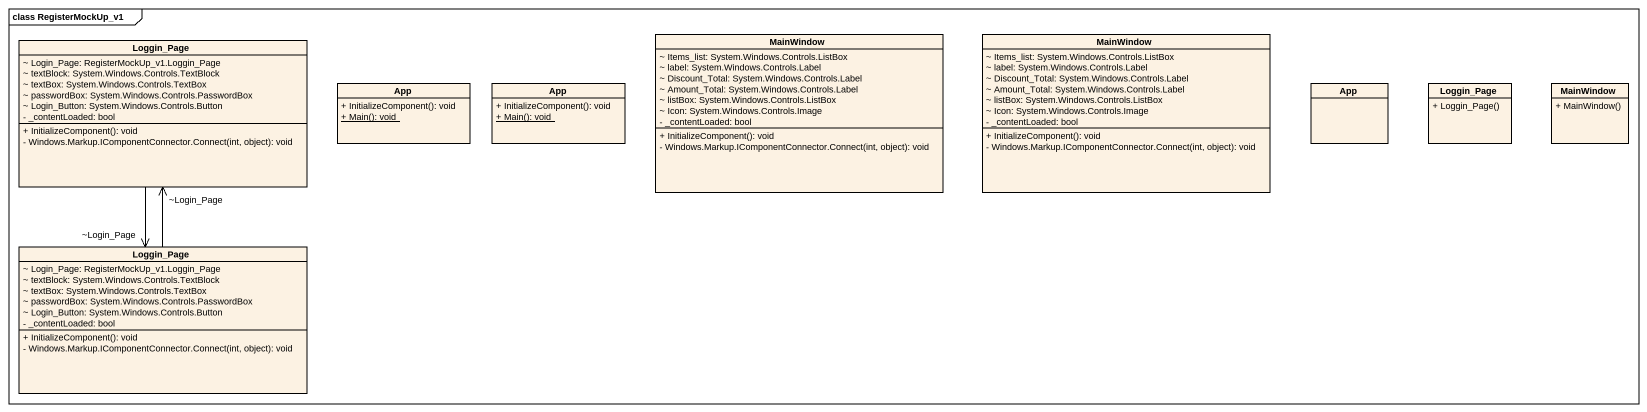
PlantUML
@startuml
mainframe class RegisterMockUp_v1
hide circle
hide empty members
skinparam classAttributeIconSize 0
class Loggin_Page {
  ~ Login_Page: RegisterMockUp_v1.Loggin_Page
  ~ textBlock: System.Windows.Controls.TextBlock
  ~ textBox: System.Windows.Controls.TextBox
  ~ passwordBox: System.Windows.Controls.PasswordBox
  ~ Login_Button: System.Windows.Controls.Button
  - _contentLoaded: bool
  + InitializeComponent(): void
  - Windows.Markup.IComponentConnector.Connect(int, object): void
}
class MainWindow {
  ~ Items_list: System.Windows.Controls.ListBox
  ~ label: System.Windows.Controls.Label
  ~ Discount_Total: System.Windows.Controls.Label
  ~ Amount_Total: System.Windows.Controls.Label
  ~ listBox: System.Windows.Controls.ListBox
  ~ Icon: System.Windows.Controls.Image
  - _contentLoaded: bool
  + InitializeComponent(): void
  - Windows.Markup.IComponentConnector.Connect(int, object): void
}
class "MainWindow" as MainWindow_2 {
  ~ Items_list: System.Windows.Controls.ListBox
  ~ label: System.Windows.Controls.Label
  ~ Discount_Total: System.Windows.Controls.Label
  ~ Amount_Total: System.Windows.Controls.Label
  ~ listBox: System.Windows.Controls.ListBox
  ~ Icon: System.Windows.Controls.Image
  - _contentLoaded: bool
  + InitializeComponent(): void
  - Windows.Markup.IComponentConnector.Connect(int, object): void
}
class App {
  + InitializeComponent(): void
  {static} + Main(): void
}
class "App" as App_2 {
  + InitializeComponent(): void
  {static} + Main(): void
}
class "App" as App_3
class "Loggin_Page" as Loggin_Page_2 {
  + Loggin_Page()
}
class "MainWindow" as MainWindow_3 {
  + MainWindow()
}
class "Loggin_Page" as Loggin_Page_3 {
  ~ Login_Page: RegisterMockUp_v1.Loggin_Page
  ~ textBlock: System.Windows.Controls.TextBlock
  ~ textBox: System.Windows.Controls.TextBox
  ~ passwordBox: System.Windows.Controls.PasswordBox
  ~ Login_Button: System.Windows.Controls.Button
  - _contentLoaded: bool
  + InitializeComponent(): void
  - Windows.Markup.IComponentConnector.Connect(int, object): void
}
Loggin_Page --> "~Login_Page" Loggin_Page_3
Loggin_Page_3 -up-> "~Login_Page" Loggin_Page
@enduml
